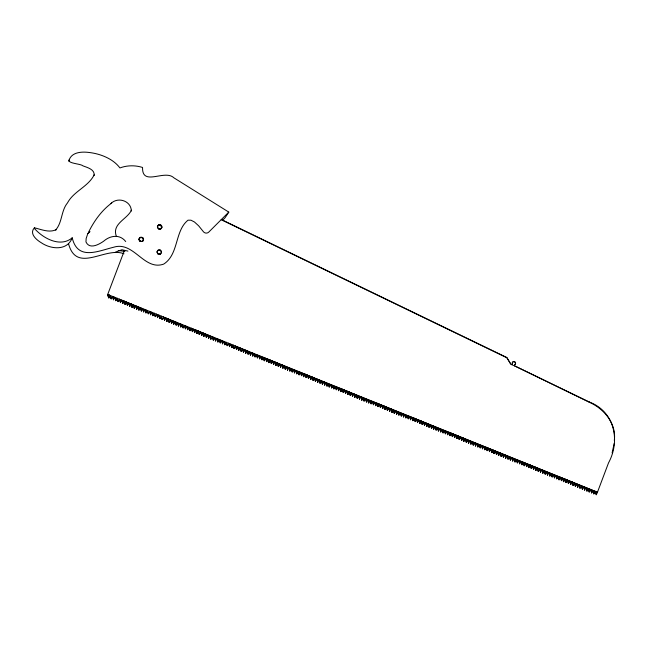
<?xml version="1.0" encoding="UTF-8"?>
<svg xmlns="http://www.w3.org/2000/svg" width="647" height="647" viewBox="0 0 647 647"><rect width="100%" height="100%" fill="white"/><g stroke="black" fill="none" stroke-linecap="round" stroke-linejoin="round"><path stroke-width="0.97" d="M614.318 440.478C616.559 423.526 604.055 408.726 589.263 402.232L514.05 365.579A6.017 5.71 33.4 0 1 514.511 364.924L515.028 364.39A1.658 1.569 33.4 0 0 514.543 361.649A1.658 1.569 33.4 0 0 512.384 363.323L512.44 363.646A4.78 4.537 33.4 0 1 512.343 364.779L510.944 364.374L506.755 357.467L221.185 219.446M94.082 175.604C95.141 169.425 87.313 167.557 82.937 165.85C80.713 163.618 66.479 163.505 69.375 159.51M157.003 252.031L157.836 250.373L159.429 249.871L160.521 250.26L161.354 252.419M512.23 364.997L512.238 364.965A4.545 4.311 33.4 0 0 512.327 363.76L512.27 363.557A1.658 1.569 33.4 0 1 514.422 361.843A1.658 1.569 33.4 0 1 514.907 364.576L514.705 364.665A5.702 5.411 33.4 0 0 514.058 365.587M612.119 452.892L614.221 443.397M124.45 250.389L107.62 294.676C112.036 303.815 103.746 290.171 110.427 295.808M94.203 174.787C88.364 186.676 73.766 191.124 67.49 202.907C60.98 210.793 62.395 222.608 55.61 230.017L56.289 229.596C49.35 233.09 41.368 229.45 34.412 227.793C28.978 233.575 36.426 239.867 41.254 242.73C50.781 249.313 67.337 251.085 72.213 237.813C77.664 261.089 98.473 250.866 113.589 247.251C133.88 240.716 143.949 271.125 163.715 264.097C179.017 254.222 174.553 230.987 188.01 220.19L190.962 220.198L194.48 222.002L198.669 225.843L203.627 231.99A3.623 3.437 33.4 0 0 208.73 232.127L228.787 212.103L173.873 177.812C164.718 169.004 141.968 186.959 142.558 167.46A34.954 33.143 33.4 0 0 119.93 167.937C114.988 161.354 107.499 157.213 99.775 154.746A55.561 52.682 33.4 0 0 89.804 152.571C81.902 151.438 70.992 151.843 68.744 161.224M157.447 226.296L159.194 224.711A2.24 2.127 33.4 0 1 161.879 226.749A2.24 2.127 33.4 0 1 159.599 228.998C157.504 228.949 156.639 225.763 158.652 224.881M88.348 232.613C93.904 221.314 101.442 210.607 111.656 203.077L110.977 203.506C117.964 196.462 131.244 200.918 131.325 210.971L131.438 210.194C127.265 219.244 111.64 223.7 116.347 236.252M108.777 297.968L110.136 295.453L111.219 298.72L110.136 295.453M111.098 298.906L112.457 296.391L113.54 299.658L112.457 296.391M113.419 299.844L114.778 297.329L115.862 300.588L114.778 297.329M115.74 300.782L117.099 298.267L118.183 301.526L117.099 298.267M118.061 301.712L119.42 299.205L120.504 302.464L119.42 299.205M120.382 302.65L121.741 300.143L122.825 303.403L121.741 300.143M122.704 303.589L124.062 301.081L125.146 304.341L124.062 301.081M125.025 304.527L126.383 302.02L127.467 305.279L126.383 302.02M127.346 305.465L128.704 302.958L129.788 306.217L128.704 302.958M129.667 306.403L131.026 303.888L132.109 307.155L131.026 303.888M131.988 307.341C133.872 299.326 135.563 314.66 133.225 305.02M132.109 307.155L133.347 304.826M134.309 308.279L135.668 305.764L136.752 309.023L135.668 305.764M136.63 309.217C138.515 301.203 140.205 316.537 137.868 306.888M136.752 309.023L137.989 306.702M138.951 310.156L140.31 307.64L141.394 310.9L140.31 307.64M141.272 311.086L142.631 308.579L143.715 311.838L142.51 308.765L140.189 307.826M143.594 312.024L144.952 309.517L146.036 312.776L144.952 309.517M145.915 312.962L147.273 310.455L148.357 313.714L147.152 310.641L144.831 309.703M148.228 313.9L149.594 311.393L150.678 314.652L149.594 311.393M150.549 314.838L151.916 312.331L152.999 315.59L151.916 312.331M152.87 315.776L154.237 313.261L155.32 316.529L154.237 313.261M155.191 316.715L156.558 314.199L157.642 317.467L156.558 314.199M157.512 317.653L158.879 315.138L159.963 318.397L158.879 315.138M159.833 318.591L161.2 316.076L162.154 319.529L161.346 317.079M162.154 319.529L163.521 317.014L164.605 320.273L163.521 317.014M164.475 320.459L165.842 317.952L166.926 321.211L165.842 317.952M166.797 321.397C168.689 313.391 170.379 328.725 168.042 319.076M166.926 321.211L168.163 318.89M169.118 322.335L170.484 319.828L171.568 323.088L170.484 319.828M171.439 323.274C173.331 315.259 175.022 330.601 172.684 320.952M171.568 323.088L172.806 320.766M173.76 324.212L175.127 321.705L176.21 324.964L175.127 321.705M176.081 325.15L177.448 322.635L178.532 325.902L177.448 322.635M178.402 326.088L179.769 323.573L180.853 326.84L179.769 323.573M180.723 327.026L182.09 324.511L183.174 327.77L182.09 324.511M183.044 327.964L184.411 325.449L185.495 328.708L184.411 325.449M185.365 328.894L186.732 326.387L187.816 329.647L186.611 326.573L184.29 325.635M187.687 329.833L189.053 327.325L190.129 330.585L189.053 327.325M190.008 330.771L191.375 328.264L192.45 331.523L191.375 328.264M192.329 331.709L193.696 329.202L194.771 332.461L193.574 329.388L190.808 328.272M194.65 332.647L196.017 330.14L197.092 333.399L196.017 330.14M196.971 333.585C198.864 325.57 200.554 340.904 198.217 331.264M197.092 333.399L198.338 331.078M199.292 334.523L200.659 332.008L201.735 335.275L200.659 332.008M201.613 335.461C203.506 327.447 205.196 342.781 202.859 333.132M201.735 335.275L202.98 332.946M203.934 336.4L205.301 333.884L206.377 337.144L205.301 333.884M206.256 337.338L207.622 334.822L208.698 338.082L207.622 334.822M208.577 338.268L209.943 335.761L210.898 339.206L209.822 335.947L205.18 334.07M210.898 339.206L212.265 336.699L213.34 339.958L212.265 336.699M213.219 340.144L214.586 337.637L215.661 340.896L214.464 337.823L212.143 336.885M215.54 341.082L216.907 338.575L217.982 341.834L216.907 338.575M217.861 342.02L219.228 339.513L220.303 342.773L219.228 339.513M220.182 342.959L221.549 340.443L222.625 343.711L221.549 340.443M222.503 343.897L223.87 341.381L224.946 344.649L223.87 341.381M224.824 344.835L226.191 342.32L227.267 345.579L226.191 342.32M227.146 345.773L228.512 343.258L229.588 346.517L228.512 343.258M229.467 346.711L230.833 344.196L231.909 347.455L230.833 344.196M231.788 347.641C233.68 339.635 235.371 354.968 233.033 345.32M231.909 347.455L233.155 345.134M234.109 348.579L235.476 346.072L236.551 349.331L235.476 346.072M236.43 349.517C238.322 341.511 240.013 356.845 237.675 347.196M236.551 349.331L237.797 347.01M238.751 350.456L240.118 347.949L241.194 351.208L240.118 347.949M241.072 351.394L242.439 348.887L243.515 352.146L242.439 348.887M243.393 352.332L244.76 349.817L245.836 353.084L244.76 349.817M245.714 353.27L247.081 350.755L248.157 354.022L247.081 350.755M248.036 354.208L249.402 351.693L250.478 354.952L249.402 351.693M250.357 355.146L251.723 352.631L252.799 355.89L251.723 352.631M252.678 356.085L254.045 353.569L255.12 356.829L253.915 353.755L251.594 352.817M254.999 357.015L256.366 354.507L257.441 357.767L256.366 354.507M257.32 357.953L258.687 355.446L259.762 358.705L258.687 355.446M259.641 358.891L261.008 356.384L262.084 359.643L261.008 356.384M261.962 359.829C263.847 351.814 265.537 367.156 263.2 357.508M262.084 359.643L263.329 357.322M264.283 360.767L265.65 358.26L266.726 361.519L265.65 358.26M266.604 361.705C268.489 353.691 270.179 369.025 267.842 359.384M266.726 361.519L267.971 359.19M268.926 362.643L270.292 360.128L271.368 363.396L270.292 360.128M271.247 363.582L272.613 361.066L273.689 364.326L272.613 361.066M273.568 364.52L274.935 362.005L276.01 365.264L274.935 362.005M275.889 365.45L277.256 362.943L278.331 366.202L277.256 362.943M278.21 366.388L279.577 363.881L280.652 367.14L279.577 363.881M280.531 367.326L281.898 364.819L282.974 368.078L281.898 364.819M282.852 368.264L284.211 365.757L285.295 369.016L284.211 365.757M285.173 369.202L286.532 366.695L287.616 369.955L286.532 366.695M287.494 370.141L288.853 367.625L289.937 370.893L288.853 367.625M289.816 371.079L291.174 368.564L292.258 371.831L291.174 368.564M292.137 372.017L293.495 369.502L294.579 372.769L293.495 369.502M294.458 372.955L295.816 370.44L296.9 373.699L295.816 370.44M296.779 373.893C298.663 365.878 300.354 381.212 298.016 371.564M296.9 373.699L298.138 371.378M299.1 374.823L300.459 372.316L301.542 375.575L300.459 372.316M301.421 375.761C303.306 367.755 304.996 383.089 302.659 373.44M301.542 375.575L302.78 373.254M303.742 376.7L305.101 374.192L306.185 377.452L305.101 374.192M306.063 377.638L307.422 375.131L308.506 378.39L307.422 375.131M308.384 378.576L309.743 376.069L310.827 379.328L309.743 376.069M310.706 379.514L312.064 376.999L313.148 380.266L312.064 376.999M313.027 380.452L314.385 377.937L315.469 381.204L314.385 377.937M315.348 381.39L316.707 378.875L317.79 382.134L316.707 378.875M317.669 382.328L319.028 379.813L320.111 383.073L319.028 379.813M319.99 383.267L321.349 380.751L322.432 384.011L321.349 380.751M322.303 384.197L323.67 381.69L324.754 384.949L323.67 381.69M324.624 385.135L325.991 382.628L327.075 385.887L325.991 382.628M326.945 386.073C328.838 378.066 330.528 393.4 328.191 383.752M327.075 385.887L328.312 383.566M329.266 387.011L330.633 384.504L331.717 387.763L330.633 384.504M331.587 387.949C333.48 379.935 335.17 395.268 332.833 385.628M331.717 387.763L332.954 385.442M333.909 388.887L335.275 386.372L336.359 389.64L335.275 386.372M336.23 389.826L337.597 387.31L338.68 390.578L337.597 387.31M338.551 390.764L339.918 388.249L341.001 391.508L339.918 388.249M340.872 391.702L342.239 389.187L343.322 392.446L342.239 389.187M343.193 392.64L344.56 390.125L345.644 393.384L344.56 390.125M345.514 393.57L346.881 391.063L347.965 394.322L346.881 391.063M347.835 394.508L349.202 392.001L350.286 395.26L349.202 392.001M350.156 395.446L351.523 392.939L352.607 396.199L351.523 392.939M352.478 396.385L353.844 393.877L354.928 397.137L353.844 393.877M354.799 397.323L356.165 394.816L357.249 398.075L356.165 394.816M357.12 398.261L358.487 395.746L359.57 399.013L358.487 395.746M359.441 399.199L360.808 396.684L361.891 399.951L360.808 396.684M361.762 400.137C363.654 392.122 365.345 407.456 363.007 397.808M361.891 399.951L363.129 397.622M364.083 401.075L365.45 398.56L366.525 401.819L365.45 398.56M366.404 402.005C368.297 393.999 369.987 409.333 367.65 399.684M366.525 401.819L367.771 399.498M368.725 402.944L370.092 400.436L371.168 403.696L370.092 400.436M371.046 403.882L372.413 401.375L373.489 404.634L372.413 401.375M373.368 404.82L374.734 402.313L375.81 405.572L374.734 402.313M375.689 405.758L377.055 403.251L378.131 406.51L377.055 403.251M378.01 406.696L379.377 404.181L380.452 407.448L379.377 404.181M380.331 407.634L381.698 405.119L382.773 408.386L381.698 405.119M382.652 408.572L384.019 406.057L385.094 409.325L384.019 406.057M384.973 409.511L386.34 406.995L387.416 410.255L386.34 406.995M387.294 410.449L388.661 407.933L389.737 411.193L388.661 407.933M389.615 411.379L390.982 408.872L392.058 412.131L390.982 408.872M391.936 412.317C393.829 404.31 395.519 419.644 393.182 409.996M392.058 412.131L393.303 409.81M394.258 413.255L395.624 410.748L396.7 414.007L395.624 410.748M396.579 414.193C398.471 406.179 400.161 421.521 397.824 411.872M396.7 414.007L397.945 411.686M398.9 415.131L400.267 412.624L401.342 415.884L400.267 412.624M401.221 416.07L402.588 413.554L403.663 416.822L402.588 413.554M403.542 417.008L404.909 414.492L405.984 417.76L404.909 414.492M405.863 417.946L407.23 415.431L408.306 418.69L407.23 415.431M408.184 418.884L409.551 416.369L410.627 419.628L409.551 416.369M410.505 419.822L411.872 417.307L412.948 420.566L411.872 417.307M412.826 420.752L414.193 418.245L415.269 421.504L414.193 418.245M415.148 421.69L416.514 419.183L417.59 422.442L416.514 419.183M417.469 422.628L418.835 420.121L419.911 423.381L418.835 420.121M419.79 423.567L421.157 421.06L422.232 424.319L421.157 421.06M422.111 424.505L423.478 421.998L424.553 425.257L423.478 421.998M424.432 425.443L425.799 422.928L426.874 426.195L425.799 422.928M426.753 426.381C428.637 418.366 430.336 433.7 427.99 424.052M426.874 426.195L428.12 423.866M429.074 427.319L430.441 424.804L431.517 428.063L430.441 424.804M431.395 428.257C433.28 420.243 434.97 435.577 432.633 425.928M431.517 428.063L432.762 425.742M433.716 429.196L435.083 426.68L436.159 429.94L435.083 426.68M436.038 430.126L437.404 427.618L438.48 430.878L437.404 427.618M438.359 431.064L439.725 428.557L440.801 431.816L439.725 428.557M440.68 432.002L442.047 429.495L443.122 432.754L442.047 429.495M443.001 432.94L444.368 430.433L445.443 433.692L444.368 430.433M445.322 433.878L446.689 431.371L447.764 434.63L446.689 431.371M447.643 434.816L449.01 432.301L450.086 435.568L449.01 432.301M449.964 435.754L451.331 433.239L452.407 436.507L451.331 433.239M452.285 436.693L453.652 434.177L454.728 437.437L453.652 434.177M454.606 437.631L455.973 435.116L457.049 438.375L455.973 435.116M456.928 438.561C458.812 430.554 460.502 445.888 458.165 436.24M457.049 438.375L458.286 436.054M459.249 439.499L460.607 436.992L461.691 440.251L460.607 436.992M461.57 440.437C463.454 432.431 465.144 447.764 462.807 438.116M461.691 440.251L462.928 437.93M463.891 441.375L465.25 438.868L466.333 442.127L465.25 438.868M466.212 442.313L467.571 439.806L468.654 443.066L467.571 439.806M468.533 443.252L469.892 440.736L470.976 444.004L469.892 440.736M470.854 444.19L472.213 441.675L473.297 444.942L472.213 441.675M473.175 445.128L474.534 442.613L475.618 445.88L474.534 442.613M475.496 446.066L476.855 443.551L477.939 446.81L476.855 443.551M477.818 447.004L479.176 444.489L480.26 447.748L479.176 444.489M480.139 447.934L481.497 445.427L482.581 448.686L481.497 445.427M482.46 448.872L483.819 446.365L484.902 449.625L483.819 446.365M484.781 449.811L486.14 447.303L487.223 450.563L486.14 447.303M487.102 450.749L488.461 448.242L489.544 451.501L488.461 448.242M489.423 451.687L490.782 449.18L491.866 452.439L490.782 449.18M491.744 452.625C493.629 444.61 495.319 459.944 492.982 450.304M491.866 452.439L493.103 450.11M494.065 453.563L495.424 451.048L496.508 454.315L495.424 451.048M496.386 454.501C498.271 446.487 499.961 461.821 497.624 452.172M496.508 454.315L497.745 451.986M498.7 455.439L500.066 452.924L501.15 456.184L500.066 452.924M501.021 456.378L502.387 453.862L503.471 457.122L502.387 453.862M503.342 457.308L504.709 454.801L505.792 458.06L504.709 454.801M505.663 458.246L507.03 455.739L508.113 458.998L507.03 455.739M507.984 459.184L509.351 456.677L510.434 459.936L509.351 456.677M510.305 460.122L511.672 457.615L512.756 460.874L511.672 457.615M512.626 461.06L513.993 458.553L515.077 461.812L513.993 458.553M514.947 461.998L516.314 459.483L517.398 462.751L516.314 459.483M517.268 462.937L518.635 460.421L519.719 463.689L518.635 460.421M519.59 463.875L520.956 461.36L522.04 464.619L520.956 461.36M521.911 464.813C523.803 456.798 525.493 472.132 523.156 462.484M522.04 464.619L523.277 462.298M524.232 465.751L525.599 463.236L526.682 466.495L525.599 463.236M526.553 466.681C528.445 458.674 530.136 474.008 527.798 464.36M526.682 466.495L527.92 464.174M528.874 467.619L530.241 465.112L531.324 468.371L530.241 465.112M531.195 468.557L532.562 466.05L533.646 469.31L532.562 466.05M533.516 469.496L534.883 466.988L535.967 470.248L534.883 466.988M535.837 470.434L537.204 467.927L538.288 471.186L537.204 467.927M538.158 471.372L539.525 468.857L540.601 472.124L539.525 468.857M540.48 472.31L541.846 469.795L542.922 473.062L541.846 469.795M542.801 473.248L544.167 470.733L545.243 473.992L544.167 470.733M545.122 474.186L546.489 471.671L547.564 474.93L546.489 471.671M547.443 475.116L548.81 472.609L549.885 475.868L548.81 472.609M549.764 476.055L551.131 473.547L552.206 476.807L551.131 473.547M552.085 476.993L553.452 474.486L554.528 477.745L553.452 474.486M554.406 477.931L555.773 475.424L556.849 478.683L555.773 475.424M556.727 478.869C558.62 470.854 560.31 486.196 557.973 476.548M556.849 478.683L558.094 476.362M559.048 479.807L560.415 477.292L561.491 480.559L560.415 477.292M561.37 480.745C563.262 472.731 564.952 488.064 562.615 478.424M561.491 480.559L562.736 478.23M563.691 481.683L565.057 479.168L566.133 482.436L565.057 479.168M566.012 482.622L567.379 480.106L568.454 483.366L567.379 480.106M568.333 483.56L569.7 481.044L570.775 484.304L569.7 481.044M570.654 484.49L572.021 481.983L573.096 485.242L572.021 481.983M572.975 485.428L574.342 482.921L575.418 486.18L574.342 482.921M575.296 486.366L576.663 483.859L577.739 487.118L576.663 483.859M577.617 487.304L578.984 484.797L580.06 488.056L578.984 484.797M579.938 488.242L581.305 485.735L582.381 488.995L581.305 485.735M582.26 489.181L583.626 486.665L584.702 489.933L583.626 486.665M584.581 490.119L585.947 487.603L587.023 490.871L585.947 487.603M586.902 491.057C588.794 483.042 590.485 498.376 588.147 488.728M587.023 490.871L588.269 488.542M589.223 491.995L590.59 489.48L591.665 492.739L590.59 489.48M591.544 492.933C593.436 484.918 595.127 500.252 592.781 490.604M591.665 492.739L592.911 490.418M593.865 493.863L595.232 491.356L596.308 494.615L595.232 491.356M596.186 494.801L597.553 492.294L107.742 294.49M139.065 239.301L140.148 241.032L142.162 241.468L143.48 239.576L142.526 237.651L140.383 237.409L139.065 239.301L140.148 241.032M143.48 239.576L142.526 237.651M157.35 226.895L157.512 226.466M161.37 226.612L160.723 225.293L158.733 224.857M161.758 227.226A2.24 2.127 33.4 0 1 159.469 229.192C157.569 229.006 156.72 225.94 158.652 224.849L160.852 225.099L161.701 227.275M158.329 228.771L160.602 228.812L158.402 228.569M157.585 253.616L157.714 253.414A2.24 2.127 33.4 0 1 157.132 251.837L158.305 249.993L160.48 250.235M157.933 253.907L157.132 251.837M158.03 253.996L157.714 253.414M160.351 250.438L160.521 250.26A2.24 2.127 33.4 0 1 159.251 254.182L158.159 253.794M160.132 254.15L161.483 252.225M228.787 212.103L225.035 217.796L222.269 220.554M510.402 363.533L506.755 357.467M589.263 402.232L589.385 402.038C614.569 411.532 620.635 440.656 608.528 462.88L597.448 492.254M597.553 492.294L256.236 354.693M160.472 229.006L161.823 227.081M87.846 233.551L89.933 231.577L87.757 233.753L86.164 238.476L85.962 241.921C89.512 249.653 98.724 244.639 103.617 241.226C110.119 235.532 119.695 233.85 125.712 241.533M72.213 237.813C60.559 247.728 43.317 238.565 34.606 228.65L34.412 227.793M115.247 252.241L121.96 249.734L127.928 251.109M158.604 225.059L159.065 224.913A2.24 2.127 33.4 0 1 160.731 225.269M141.774 237.781L142.397 237.845M158.062 253.713L160.262 253.956M118.207 250.51L124.928 251.384M123.981 253.794C105.356 246.175 76.581 274.352 68.469 243.507M112.295 296.561L115.093 297.693M123.512 301.09L126.311 302.222M128.179 302.982L130.985 304.114M134.73 305.619L136.598 306.379M150.614 312.04L152.482 312.792M174.916 321.85L177.723 322.982M179.591 323.743L182.397 324.875M195.483 330.156L199.219 331.668M202.026 332.801L203.894 333.553M217.918 339.214L222.592 341.106M242.221 349.032L249.693 352.049M221.97 220.069L506.625 357.654M511.065 364.188L512.351 364.811M514.025 365.62L589.385 402.038M161.176 225.649A2.24 2.127 33.4 0 1 161.71 226.668M142.235 241.501A2.24 2.127 33.4 0 0 143.416 239.73L143.359 239.164A2.24 2.127 33.4 0 0 141.863 237.506M140.027 241.307A2.24 2.127 33.4 0 1 139.59 240.927M139.251 240.449A2.24 2.127 33.4 0 1 140.722 237.409M143.545 239.527L143.488 238.969A2.24 2.127 33.4 0 0 139.987 237.57A2.24 2.127 33.4 0 0 140.326 241.21A2.24 2.127 33.4 0 0 143.545 239.527"/></g></svg>
